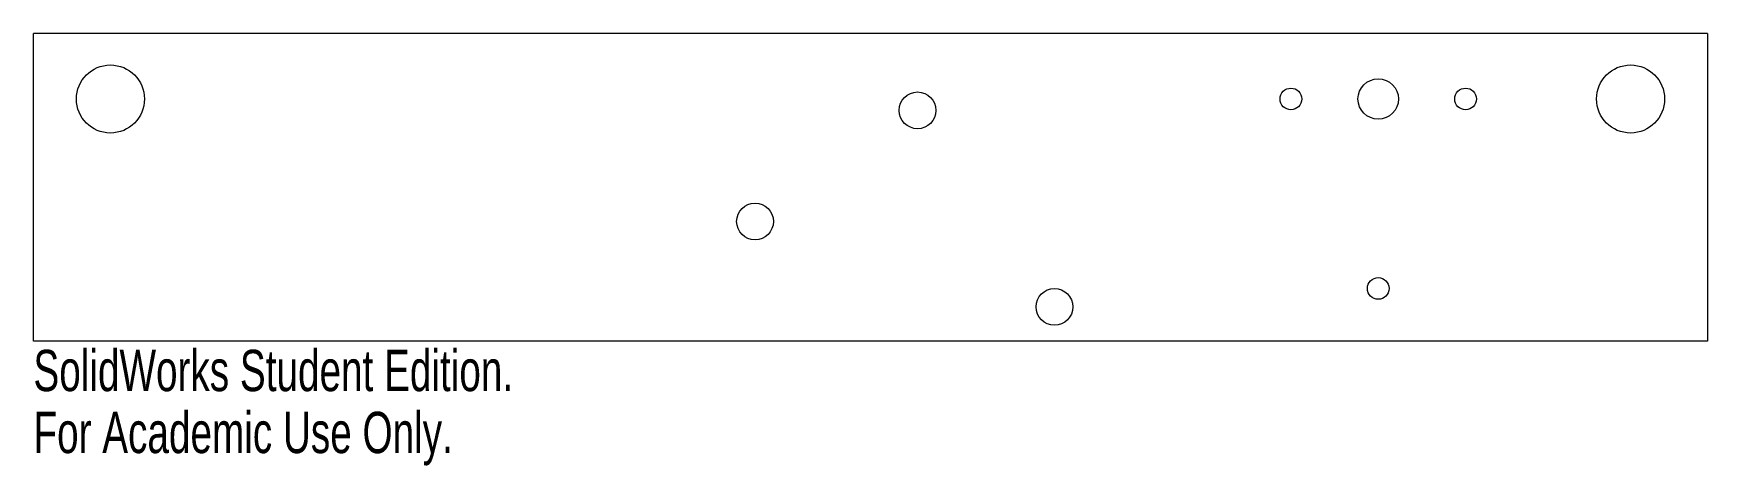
# Model space of a CAD drawing. Header units: millimetres. Extents: x -98 to 98, y -32 to 18.
import ezdxf

# ---------------------------------------------------------------- set-up
doc = ezdxf.new("R2010")
doc.units = ezdxf.units.MM
doc.styles.add('SLDTEXTSTYLE0', font='TXT', dxfattribs={"width": 0.7})

msp = doc.modelspace()

# ---------------------------------------------------------------- linework, layer by layer
at = {"color": 7, "linetype": 'Continuous', "lineweight": 15}
for p, q in [((97.86, 18.5), (-97.86, 18.5)), ((-97.86, -17.5), (-97.86, 18.5)), ((97.86, 18.5), (97.86, -17.5)), ((97.86, -17.5), (-97.86, -17.5))]:
    msp.add_line(p, q, dxfattribs=at)
for centre, radius in [((-88.86, 10.83), 3.98), ((88.86, 10.83), 3.98), ((49.15, 10.83), 1.27), ((59.36, 10.83), 2.37), ((69.57, 10.83), 1.27), ((5.5, 9.5), 2.15), ((-13.5, -3.5), 2.15), ((21.5, -13.5), 2.15), ((59.36, -11.34), 1.27)]:
    msp.add_circle(centre, radius, dxfattribs=at)

# ---------------------------------------------------------------- texts
at = {"color": 7, "linetype": 'Continuous', "char_height": 4.8336, "attachment_point": 1, "style": 'SLDTEXTSTYLE0'}
for s, insert in [('SolidWorks Student Edition.', (-97.86, -18.52)), ('For Academic Use Only.', (-97.86, -25.77))]:
    msp.add_mtext(s, dxfattribs=dict(at, insert=insert))

doc.saveas('drawing.dxf')
